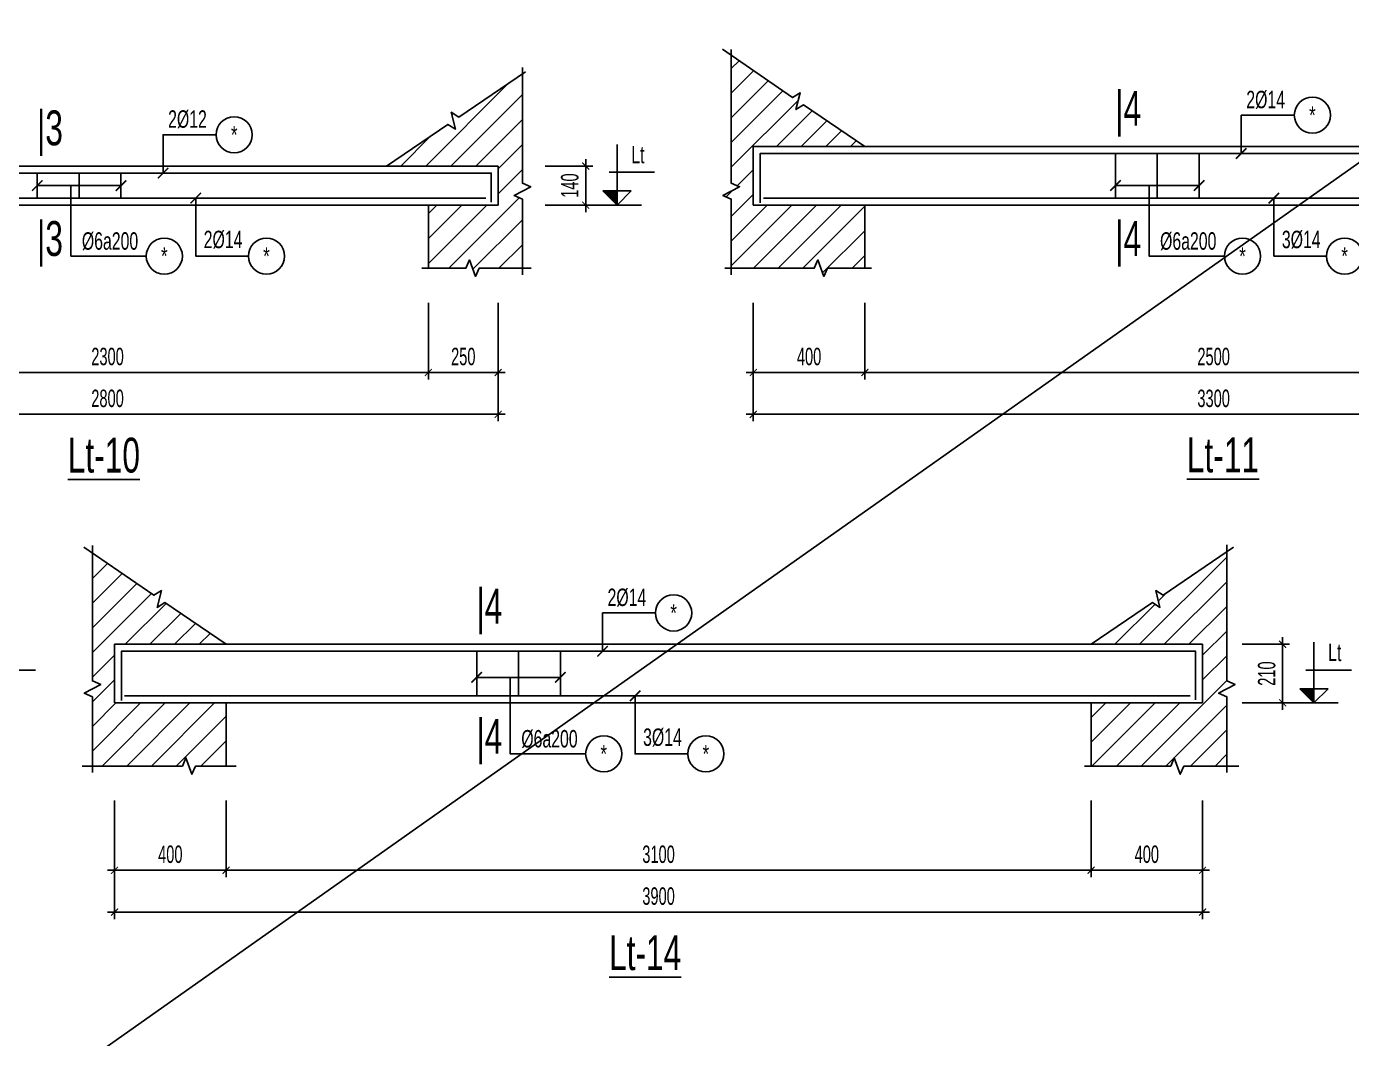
# Model space of a CAD drawing. Header units: millimetres. Extents: x 0 to 23128, y 0 to 16335.
# Drawn here: x 12356 to 17105, y 8960 to 12588 of the extents above; entities that cross this region are included whole.
import ezdxf
from ezdxf.enums import TextEntityAlignment as Align

# ---------------------------------------------------------------- set-up
doc = ezdxf.new("R2010")
doc.units = ezdxf.units.MM
doc.header["$LTSCALE"] = 100
doc.header["$MEASUREMENT"] = 0
doc.header["$PDMODE"] = 2
doc.layers.get('0').update_dxf_attribs({"lineweight": 20})
doc.layers.get('Defpoints').update_dxf_attribs({"color": 40, "lineweight": 20})
for name, color, linetype in [('CDC.02.DIM', 1, 'Continuous'), ('CDC.03.BORDER', 3, 'Continuous'), ('CDC.05.STEEL', 4, 'Continuous'), ('CDC.06.TEXT', 2, 'Continuous'), ('CDC.10.HATCH', 9, 'Continuous'), ('CDC.11.NOTE', 8, 'Continuous'), ('CDC.14.STEELNUM', 9, 'Continuous')]:
    doc.layers.add(name, color=color, linetype=linetype)
doc.layers.add('KCS_Plotter', color=11, linetype='Continuous', plot=False)
doc.styles.add('ARIAL', font='arial.ttf', dxfattribs={"width": 0.6})
doc.dimstyles.new('dim25', dxfattribs={"dimscale": 25, "dimtxt": 2.5, "dimasz": 1, "dimexe": 1, "dimexo": 0, "dimgap": 1, "dimtad": 1, "dimdec": 0, "dimdsep": 46, "dimtxsty": 'ARIAL', "dimblk": 'ARCHTICK', "dimcen": 1, "dimdle": 1, "dimclrd": 1, "dimclre": 1, "dimclrt": 2, "dimadec": 0, "dimazin": 0, "dimtfac": 0.00072, "dimtdec": 0, "dimtix": 1, "dimtmove": 2, "dimatfit": 3, "dimldrblk": 'ARCHTICK', "dimfxl": 1, "dimtolj": 1, "dimarcsym": 0})

# ---------------------------------------------------------------- blocks, each defined once
blk = doc.blocks.new('_ArchTick')
at = {"color": 0, "linetype": 'ByBlock', "const_width": 0.15}
blk.add_lwpolyline([(-0.5, -0.5), (0.5, 0.5)], dxfattribs=at)
blk = doc.blocks.new('*D57')
at = {"layer": 'CDC.02.DIM', "color": 1, "lineweight": -2, "transparency": 16777216}
for p, q in [((13796.4, 11597.7), (13796.4, 11322.7)), ((14046.4, 11597.7), (14046.4, 11322.7)), ((14071.4, 11347.7), (13771.4, 11347.7))]:
    blk.add_line(p, q, dxfattribs=at)
at = {"layer": 'Defpoints', "color": 0, "transparency": 16777216}
for p in [(13796.4, 11597.7), (14046.4, 11597.7), (13796.4, 11347.7)]:
    blk.add_point(p, dxfattribs=at)
at = {"layer": 'CDC.02.DIM', "color": 1, "lineweight": -2, "transparency": 16777216, "xscale": 25, "yscale": 25, "zscale": 25, "rotation": 180}
blk.add_blockref('_ArchTick', (13796.4, 11347.7), dxfattribs=at)
at = {"layer": 'CDC.02.DIM', "color": 1, "lineweight": -2, "transparency": 16777216, "xscale": 25, "yscale": 25, "zscale": 25}
blk.add_blockref('_ArchTick', (14046.4, 11347.7), dxfattribs=at)
at = {"layer": 'CDC.02.DIM', "color": 2, "transparency": 16777216, "insert": (13921.4, 11404.6), "char_height": 62.5, "attachment_point": 5, "style": 'ARIAL'}
blk.add_mtext('\\A1;250', dxfattribs=at)
blk = doc.blocks.new('*D58')
at = {"layer": 'CDC.02.DIM', "color": 1, "lineweight": -2, "transparency": 16777216}
for p, q in [((11496.4, 11597.7), (11496.4, 11322.7)), ((13796.4, 11597.7), (13796.4, 11322.7)), ((13821.4, 11347.7), (11471.4, 11347.7))]:
    blk.add_line(p, q, dxfattribs=at)
at = {"layer": 'Defpoints', "color": 0, "transparency": 16777216}
for p in [(11496.4, 11597.7), (13796.4, 11597.7), (11496.4, 11347.7)]:
    blk.add_point(p, dxfattribs=at)
at = {"layer": 'CDC.02.DIM', "color": 1, "lineweight": -2, "transparency": 16777216, "xscale": 25, "yscale": 25, "zscale": 25, "rotation": 180}
blk.add_blockref('_ArchTick', (11496.4, 11347.7), dxfattribs=at)
at = {"layer": 'CDC.02.DIM', "color": 1, "lineweight": -2, "transparency": 16777216, "xscale": 25, "yscale": 25, "zscale": 25}
blk.add_blockref('_ArchTick', (13796.4, 11347.7), dxfattribs=at)
at = {"layer": 'CDC.02.DIM', "color": 2, "transparency": 16777216, "insert": (12646.4, 11404.6), "char_height": 62.5, "attachment_point": 5, "style": 'ARIAL'}
blk.add_mtext('\\A1;2300', dxfattribs=at)
blk = doc.blocks.new('*D59')
at = {"layer": 'CDC.02.DIM', "color": 1, "lineweight": -2, "transparency": 16777216}
for p, q in [((11246.4, 11597.7), (11246.4, 11172.7)), ((14046.4, 11597.7), (14046.4, 11172.7)), ((14071.4, 11197.7), (11221.4, 11197.7))]:
    blk.add_line(p, q, dxfattribs=at)
at = {"layer": 'Defpoints', "color": 0, "transparency": 16777216}
for p in [(11246.4, 11597.7), (14046.4, 11597.7), (11246.4, 11197.7)]:
    blk.add_point(p, dxfattribs=at)
at = {"layer": 'CDC.02.DIM', "color": 1, "lineweight": -2, "transparency": 16777216, "xscale": 25, "yscale": 25, "zscale": 25, "rotation": 180}
blk.add_blockref('_ArchTick', (11246.4, 11197.7), dxfattribs=at)
at = {"layer": 'CDC.02.DIM', "color": 1, "lineweight": -2, "transparency": 16777216, "xscale": 25, "yscale": 25, "zscale": 25}
blk.add_blockref('_ArchTick', (14046.4, 11197.7), dxfattribs=at)
at = {"layer": 'CDC.02.DIM', "color": 2, "transparency": 16777216, "insert": (12646.4, 11254.6), "char_height": 62.5, "attachment_point": 5, "style": 'ARIAL'}
blk.add_mtext('\\A1;2800', dxfattribs=at)
blk = doc.blocks.new('*D60')
at = {"layer": 'CDC.02.DIM', "color": 1, "lineweight": -2, "transparency": 16777216}
for p, q in [((14360.2, 12112.7), (14360.2, 11922.7)), ((14214.6, 12087.7), (14385.2, 12087.7)), ((14214.6, 11947.7), (14385.2, 11947.7))]:
    blk.add_line(p, q, dxfattribs=at)
at = {"layer": 'Defpoints', "color": 0, "transparency": 16777216}
for p in [(14214.6, 12087.7), (14214.6, 11947.7), (14360.2, 11947.7)]:
    blk.add_point(p, dxfattribs=at)
at = {"layer": 'CDC.02.DIM', "color": 1, "lineweight": -2, "transparency": 16777216, "xscale": 25, "yscale": 25, "zscale": 25}
for p, rotation in [((14360.2, 12087.7), 90), ((14360.2, 11947.7), 270)]:
    blk.add_blockref('_ArchTick', p, dxfattribs=dict(at, rotation=rotation))
at = {"layer": 'CDC.02.DIM', "color": 2, "transparency": 16777216, "insert": (14303.3, 12017.7), "char_height": 62.5, "attachment_point": 5, "rotation": 90, "style": 'ARIAL'}
blk.add_mtext('\\A1;140', dxfattribs=at)
blk = doc.blocks.new('*D61')
at = {"layer": 'CDC.02.DIM', "color": 1, "lineweight": -2, "transparency": 16777216}
for p, q in [((14960.9, 11597.7), (14960.9, 11322.7)), ((15360.9, 11597.7), (15360.9, 11322.7)), ((14935.9, 11347.7), (15385.9, 11347.7))]:
    blk.add_line(p, q, dxfattribs=at)
at = {"layer": 'Defpoints', "color": 0, "transparency": 16777216}
for p in [(14960.9, 11597.7), (15360.9, 11597.7), (15360.9, 11347.7)]:
    blk.add_point(p, dxfattribs=at)
at = {"layer": 'CDC.02.DIM', "color": 1, "lineweight": -2, "transparency": 16777216, "xscale": 25, "yscale": 25, "zscale": 25, "rotation": 180}
blk.add_blockref('_ArchTick', (14960.9, 11347.7), dxfattribs=at)
at = {"layer": 'CDC.02.DIM', "color": 1, "lineweight": -2, "transparency": 16777216, "xscale": 25, "yscale": 25, "zscale": 25}
blk.add_blockref('_ArchTick', (15360.9, 11347.7), dxfattribs=at)
at = {"layer": 'CDC.02.DIM', "color": 2, "transparency": 16777216, "insert": (15160.9, 11404.6), "char_height": 62.5, "attachment_point": 5, "style": 'ARIAL'}
blk.add_mtext('\\A1;400', dxfattribs=at)
blk = doc.blocks.new('*D63')
at = {"layer": 'CDC.02.DIM', "color": 1, "lineweight": -2, "transparency": 16777216}
for p, q in [((15360.9, 11597.7), (15360.9, 11322.7)), ((17860.9, 11597.7), (17860.9, 11322.7)), ((17885.9, 11347.7), (15335.9, 11347.7))]:
    blk.add_line(p, q, dxfattribs=at)
at = {"layer": 'Defpoints', "color": 0, "transparency": 16777216}
for p in [(15360.9, 11597.7), (17860.9, 11597.7), (15360.9, 11347.7)]:
    blk.add_point(p, dxfattribs=at)
at = {"layer": 'CDC.02.DIM', "color": 1, "lineweight": -2, "transparency": 16777216, "xscale": 25, "yscale": 25, "zscale": 25, "rotation": 180}
blk.add_blockref('_ArchTick', (15360.9, 11347.7), dxfattribs=at)
at = {"layer": 'CDC.02.DIM', "color": 1, "lineweight": -2, "transparency": 16777216, "xscale": 25, "yscale": 25, "zscale": 25}
blk.add_blockref('_ArchTick', (17860.9, 11347.7), dxfattribs=at)
at = {"layer": 'CDC.02.DIM', "color": 2, "transparency": 16777216, "insert": (16610.9, 11404.6), "char_height": 62.5, "attachment_point": 5, "style": 'ARIAL'}
blk.add_mtext('\\A1;2500', dxfattribs=at)
blk = doc.blocks.new('*D64')
at = {"layer": 'CDC.02.DIM', "color": 1, "lineweight": -2, "transparency": 16777216}
for p, q in [((14960.9, 11597.7), (14960.9, 11172.7)), ((18260.9, 11597.7), (18260.9, 11172.7)), ((18285.9, 11197.7), (14935.9, 11197.7))]:
    blk.add_line(p, q, dxfattribs=at)
at = {"layer": 'Defpoints', "color": 0, "transparency": 16777216}
for p in [(14960.9, 11597.7), (18260.9, 11597.7), (14960.9, 11197.7)]:
    blk.add_point(p, dxfattribs=at)
at = {"layer": 'CDC.02.DIM', "color": 1, "lineweight": -2, "transparency": 16777216, "xscale": 25, "yscale": 25, "zscale": 25, "rotation": 180}
blk.add_blockref('_ArchTick', (14960.9, 11197.7), dxfattribs=at)
at = {"layer": 'CDC.02.DIM', "color": 1, "lineweight": -2, "transparency": 16777216, "xscale": 25, "yscale": 25, "zscale": 25}
blk.add_blockref('_ArchTick', (18260.9, 11197.7), dxfattribs=at)
at = {"layer": 'CDC.02.DIM', "color": 2, "transparency": 16777216, "insert": (16610.9, 11254.6), "char_height": 62.5, "attachment_point": 5, "style": 'ARIAL'}
blk.add_mtext('\\A1;3300', dxfattribs=at)
blk = doc.blocks.new('*D81')
at = {"layer": 'CDC.02.DIM', "color": 1, "lineweight": -2, "transparency": 16777216}
for p, q in [((12671.4, 9813.4), (12671.4, 9538.4)), ((13071.4, 9813.4), (13071.4, 9538.4)), ((12646.4, 9563.4), (13096.4, 9563.4))]:
    blk.add_line(p, q, dxfattribs=at)
at = {"layer": 'Defpoints', "color": 0, "transparency": 16777216}
for p in [(12671.4, 9813.4), (13071.4, 9813.4), (13071.4, 9563.4)]:
    blk.add_point(p, dxfattribs=at)
at = {"layer": 'CDC.02.DIM', "color": 1, "lineweight": -2, "transparency": 16777216, "xscale": 25, "yscale": 25, "zscale": 25, "rotation": 180}
blk.add_blockref('_ArchTick', (12671.4, 9563.4), dxfattribs=at)
at = {"layer": 'CDC.02.DIM', "color": 1, "lineweight": -2, "transparency": 16777216, "xscale": 25, "yscale": 25, "zscale": 25}
blk.add_blockref('_ArchTick', (13071.4, 9563.4), dxfattribs=at)
at = {"layer": 'CDC.02.DIM', "color": 2, "transparency": 16777216, "insert": (12871.4, 9620.4), "char_height": 62.5, "attachment_point": 5, "style": 'ARIAL'}
blk.add_mtext('\\A1;400', dxfattribs=at)
blk = doc.blocks.new('*D82')
at = {"layer": 'CDC.02.DIM', "color": 1, "lineweight": -2, "transparency": 16777216}
for p, q in [((16171.4, 9813.4), (16171.4, 9538.4)), ((16571.4, 9813.4), (16571.4, 9538.4)), ((16596.4, 9563.4), (16146.4, 9563.4))]:
    blk.add_line(p, q, dxfattribs=at)
at = {"layer": 'Defpoints', "color": 0, "transparency": 16777216}
for p in [(16171.4, 9813.4), (16571.4, 9813.4), (16171.4, 9563.4)]:
    blk.add_point(p, dxfattribs=at)
at = {"layer": 'CDC.02.DIM', "color": 1, "lineweight": -2, "transparency": 16777216, "xscale": 25, "yscale": 25, "zscale": 25, "rotation": 180}
blk.add_blockref('_ArchTick', (16171.4, 9563.4), dxfattribs=at)
at = {"layer": 'CDC.02.DIM', "color": 1, "lineweight": -2, "transparency": 16777216, "xscale": 25, "yscale": 25, "zscale": 25}
blk.add_blockref('_ArchTick', (16571.4, 9563.4), dxfattribs=at)
at = {"layer": 'CDC.02.DIM', "color": 2, "transparency": 16777216, "insert": (16371.4, 9620.4), "char_height": 62.5, "attachment_point": 5, "style": 'ARIAL'}
blk.add_mtext('\\A1;400', dxfattribs=at)
blk = doc.blocks.new('*D83')
at = {"layer": 'CDC.02.DIM', "color": 1, "lineweight": -2, "transparency": 16777216}
for p, q in [((13071.4, 9813.4), (13071.4, 9538.4)), ((16171.4, 9813.4), (16171.4, 9538.4)), ((16196.4, 9563.4), (13046.4, 9563.4))]:
    blk.add_line(p, q, dxfattribs=at)
at = {"layer": 'Defpoints', "color": 0, "transparency": 16777216}
for p in [(13071.4, 9813.4), (16171.4, 9813.4), (13071.4, 9563.4)]:
    blk.add_point(p, dxfattribs=at)
at = {"layer": 'CDC.02.DIM', "color": 1, "lineweight": -2, "transparency": 16777216, "xscale": 25, "yscale": 25, "zscale": 25, "rotation": 180}
blk.add_blockref('_ArchTick', (13071.4, 9563.4), dxfattribs=at)
at = {"layer": 'CDC.02.DIM', "color": 1, "lineweight": -2, "transparency": 16777216, "xscale": 25, "yscale": 25, "zscale": 25}
blk.add_blockref('_ArchTick', (16171.4, 9563.4), dxfattribs=at)
at = {"layer": 'CDC.02.DIM', "color": 2, "transparency": 16777216, "insert": (14621.4, 9620.4), "char_height": 62.5, "attachment_point": 5, "style": 'ARIAL'}
blk.add_mtext('\\A1;3100', dxfattribs=at)
blk = doc.blocks.new('*D84')
at = {"layer": 'CDC.02.DIM', "color": 1, "lineweight": -2, "transparency": 16777216}
for p, q in [((12671.4, 9813.4), (12671.4, 9388.4)), ((16571.4, 9813.4), (16571.4, 9388.4)), ((16596.4, 9413.4), (12646.4, 9413.4))]:
    blk.add_line(p, q, dxfattribs=at)
at = {"layer": 'Defpoints', "color": 0, "transparency": 16777216}
for p in [(12671.4, 9813.4), (16571.4, 9813.4), (12671.4, 9413.4)]:
    blk.add_point(p, dxfattribs=at)
at = {"layer": 'CDC.02.DIM', "color": 1, "lineweight": -2, "transparency": 16777216, "xscale": 25, "yscale": 25, "zscale": 25, "rotation": 180}
blk.add_blockref('_ArchTick', (12671.4, 9413.4), dxfattribs=at)
at = {"layer": 'CDC.02.DIM', "color": 1, "lineweight": -2, "transparency": 16777216, "xscale": 25, "yscale": 25, "zscale": 25}
blk.add_blockref('_ArchTick', (16571.4, 9413.4), dxfattribs=at)
at = {"layer": 'CDC.02.DIM', "color": 2, "transparency": 16777216, "insert": (14621.4, 9470.4), "char_height": 62.5, "attachment_point": 5, "style": 'ARIAL'}
blk.add_mtext('\\A1;3900', dxfattribs=at)
blk = doc.blocks.new('*D85')
at = {"layer": 'CDC.02.DIM', "color": 1, "lineweight": -2, "transparency": 16777216}
for p, q in [((16712.6, 10373.4), (16883.2, 10373.4)), ((16858.2, 10398.4), (16858.2, 10138.4)), ((16712.6, 10163.4), (16883.2, 10163.4))]:
    blk.add_line(p, q, dxfattribs=at)
at = {"layer": 'Defpoints', "color": 0, "transparency": 16777216}
for p in [(16712.6, 10373.4), (16712.6, 10163.4), (16858.2, 10163.4)]:
    blk.add_point(p, dxfattribs=at)
at = {"layer": 'CDC.02.DIM', "color": 1, "lineweight": -2, "transparency": 16777216, "xscale": 25, "yscale": 25, "zscale": 25}
for p, rotation in [((16858.2, 10373.4), 90), ((16858.2, 10163.4), 270)]:
    blk.add_blockref('_ArchTick', p, dxfattribs=dict(at, rotation=rotation))
at = {"layer": 'CDC.02.DIM', "color": 2, "transparency": 16777216, "insert": (16801.3, 10268.4), "char_height": 62.5, "attachment_point": 5, "rotation": 90, "style": 'ARIAL'}
blk.add_mtext('\\A1;210', dxfattribs=at)

msp = doc.modelspace()

# ---------------------------------------------------------------- hatches: boundary and pattern name
at = {"layer": 'CDC.10.HATCH'}
h = msp.add_hatch(dxfattribs=at)
h.set_pattern_fill('ANSI31', color=256, scale=500, style=0)
h.set_pattern_definition([(45, (-11140206.626, -2720213.9), (-44.19417382, 44.19417382), [])])
h.paths.add_polyline_path([(15140.8, 12307), (15113.8, 12289.9), (15129.1, 12350.5), (15102, 12333.3), (14881.9, 12484.5), (14881.9, 12026.3), (14911.5, 12013.5), (14852.3, 11981.9), (14881.9, 11969.1), (14881.9, 11721.4), (15179.7, 11721.4), (15192.5, 11751), (15214.1, 11691.8), (15226.9, 11721.4), (15360.9, 11721.4), (15360.9, 11947.7), (14960.9, 11947.7), (14960.9, 12157.7), (15360.9, 12157.7)])
h = msp.add_hatch(dxfattribs=at)
h.set_pattern_fill('ANSI31', color=256, scale=20, style=0)
h.set_pattern_definition([(45, (-52137.44, 7947.55), (-44.90128, 44.90128), [])])
h.paths.add_polyline_path([(14133.4, 12418), (13905.4, 12263.3), (13878.3, 12280.5), (13893.6, 12219.9), (13866.6, 12237), (13646.4, 12087.7), (14046.4, 12087.7), (14046.4, 11947.7), (13796.4, 11947.7), (13796.4, 11721.4), (13930.6, 11721.4), (13943.5, 11751), (13965, 11691.8), (13977.9, 11721.4), (14133.4, 11721.4), (14133.4, 11969.1), (14103.8, 11981.9), (14163, 12013.5), (14133.4, 12026.3)])
h = msp.add_hatch(dxfattribs=at)
h.set_pattern_fill('ANSI31', color=256, scale=500, style=0)
h.set_pattern_definition([(45, (12817.12, 10303.867), (-44.194, 44.194), [])])
h.paths.add_polyline_path([(13071.4, 10163.4), (12671.4, 10163.4), (12671.4, 10373.4), (13071.4, 10373.4), (12851.3, 10522.7), (12824.3, 10505.6), (12839.6, 10566.2), (12812.5, 10549), (12592.4, 10700.2), (12592.4, 10242.1), (12622, 10229.2), (12562.8, 10197.7), (12592.4, 10184.8), (12592.4, 9937.1), (12914.6, 9937.1), (12927.4, 9966.7), (12949, 9907.5), (12961.8, 9937.1), (13071.4, 9937.1)])
h = msp.add_hatch(dxfattribs=at)
h.set_pattern_fill('ANSI31', color=256, scale=500, style=0)
h.set_pattern_definition([(45, (-11134599.126, -2718664.54), (-44.19417382, 44.19417382), [])])
h.paths.add_polyline_path([(16658.4, 10184.8), (16628.8, 10197.7), (16688, 10229.2), (16658.4, 10242.1), (16658.4, 10705.6), (16430.4, 10549), (16403.3, 10566.2), (16418.6, 10505.6), (16391.6, 10522.7), (16171.4, 10373.4), (16571.4, 10373.4), (16571.4, 10163.4), (16171.4, 10163.4), (16171.4, 9937.1), (16457.1, 9937.1), (16470, 9966.7), (16491.5, 9907.5), (16504.4, 9937.1), (16658.4, 9937.1)])

# ---------------------------------------------------------------- linework, layer by layer
at = {"layer": 'CDC.02.DIM'}
for p, q in [((14472.5, 11947.7), (14472.5, 12164.8)), ((14607, 12065.4), (14443.8, 12065.4)), ((14472.5, 11947.7), (14421.8, 11998.4)), ((14523.3, 11998.4), (14421.8, 11998.4)), ((14472.5, 11947.7), (14523.3, 11998.4)), ((14559.8, 11947.7), (14385.2, 11947.7)), ((16970.5, 10163.4), (16970.5, 10380.5)), ((12388, 10281.1), (12224.8, 10281.1)), ((17105, 10281.1), (16941.8, 10281.1)), ((16970.5, 10163.4), (16919.8, 10214.2)), ((17021.3, 10214.2), (16919.8, 10214.2)), ((16970.5, 10163.4), (17021.3, 10214.2)), ((17057.8, 10163.4), (16883.2, 10163.4))]:
    msp.add_line(p, q, dxfattribs=at)
for points in [[(14421.8, 11998.4), (14472.5, 11947.7), (14472.5, 11998.4)], [(16919.8, 10214.2), (16970.5, 10163.4), (16970.5, 10214.2)]]:
    msp.add_solid(points, dxfattribs=at)
at = {"layer": 'CDC.03.BORDER'}
for p, q in [((14960.9, 12157.7), (18260.9, 12157.7)), ((14960.9, 12157.7), (14960.9, 11947.7)), ((11246.4, 12087.7), (14046.4, 12087.7)), ((14046.4, 12087.7), (14046.4, 11947.7)), ((11246.4, 11947.7), (14046.4, 11947.7)), ((13796.4, 11947.7), (13796.4, 11721.4)), ((14960.9, 11947.7), (18260.9, 11947.7)), ((15360.9, 11947.7), (15360.9, 11721.4)), ((12671.4, 10373.4), (16571.4, 10373.4)), ((12671.4, 10373.4), (12671.4, 10163.4)), ((16571.4, 10373.4), (16571.4, 10163.4)), ((12671.4, 10163.4), (16571.4, 10163.4)), ((13071.4, 10163.4), (13071.4, 9937.1)), ((16171.4, 10163.4), (16171.4, 9937.1))]:
    msp.add_line(p, q, dxfattribs=at)
at = {"layer": 'CDC.05.STEEL'}
for p, q in [((16259.1, 12132.7), (16259.1, 11972.7)), ((16409.1, 12132.7), (16409.1, 11972.7)), ((16559.1, 12132.7), (16559.1, 11972.7)), ((12394.6, 12062.7), (12394.6, 11972.7)), ((12544.6, 12062.7), (12544.6, 11972.7)), ((12694.6, 12062.7), (12694.6, 11972.7)), ((14002.2, 11972.7), (11282.7, 11972.7)), ((18216.7, 11972.7), (14997.2, 11972.7)), ((13969.6, 10348.4), (13969.6, 10188.4)), ((14119.6, 10348.4), (14119.6, 10188.4)), ((14269.6, 10348.4), (14269.6, 10188.4)), ((16527.2, 10188.4), (12707.7, 10188.4))]:
    msp.add_line(p, q, dxfattribs=at)
for points in [[(14985.9, 11956.3), (14985.9, 12132.7), (18235.9, 12132.7), (18235.9, 11958.5)], [(11271.4, 11956.3), (11271.4, 12062.7), (14021.4, 12062.7), (14021.4, 11958.5)], [(12696.4, 10172.1), (12696.4, 10348.4), (16546.4, 10348.4), (16546.4, 10174.3)]]:
    msp.add_lwpolyline(points, dxfattribs=at)
at = {"layer": 'CDC.11.NOTE'}
for p, q in [((12694.6, 12017.7), (12394.6, 12017.7)), ((16559.1, 12017.7), (16259.1, 12017.7)), ((14269.6, 10254.9), (13969.6, 10254.9))]:
    msp.add_line(p, q, dxfattribs=at)
for points in [[(15360.9, 12157.7), (15140.8, 12307), (15113.8, 12289.9), (15129.1, 12350.5), (15102, 12333.3), (14850.4, 12506.1)], [(14881.9, 12505.6), (14881.9, 12026.3), (14911.5, 12013.5), (14852.3, 11981.9), (14881.9, 11969.1), (14881.9, 11697.8)], [(13646.4, 12087.7), (13866.6, 12237), (13893.6, 12219.9), (13878.3, 12280.5), (13905.4, 12263.3), (14144.9, 12425.8)], [(14133.4, 12441), (14133.4, 12026.3), (14163, 12013.5), (14103.8, 11981.9), (14133.4, 11969.1), (14133.4, 11697.8)], [(16900.1, 12269.9), (16710, 12269.9), (16710, 12132.7)], [(13035.6, 12199.9), (12845.5, 12199.9), (12845.5, 12062.7)], [(12785.1, 11764.9), (12515, 11764.9), (12515, 12017.7)], [(16649.6, 11764.9), (16379.5, 11764.9), (16379.5, 12017.7)], [(13151.2, 11764.9), (12962.3, 11764.9), (12962.3, 11972.7)], [(17015.7, 11764.9), (16826.8, 11764.9), (16826.8, 11972.7)], [(13772.8, 11721.4), (13930.6, 11721.4), (13943.5, 11751), (13965, 11691.8), (13977.9, 11721.4), (14165.3, 11721.4)], [(14859.2, 11721.4), (15179.7, 11721.4), (15192.5, 11751), (15214.1, 11691.8), (15226.9, 11721.4), (15384.6, 11721.4)], [(13071.4, 10373.4), (12851.3, 10522.7), (12824.3, 10505.6), (12839.6, 10566.2), (12812.5, 10549), (12560.9, 10721.8)], [(12592.4, 10727), (12592.4, 10242.1), (12622, 10229.2), (12562.8, 10197.7), (12592.4, 10184.8), (12592.4, 9913.5)], [(16171.4, 10373.4), (16391.6, 10522.7), (16418.6, 10505.6), (16403.3, 10566.2), (16430.4, 10549), (16682, 10721.8)], [(16658.4, 10730), (16658.4, 10242.1), (16688, 10229.2), (16628.8, 10197.7), (16658.4, 10184.8), (16658.4, 9913.5)], [(14610.6, 10485.6), (14420.5, 10485.6), (14420.5, 10348.4)], [(14360.1, 9980.6), (14090, 9980.6), (14090, 10254.9)], [(14726.2, 9980.6), (14537.3, 9980.6), (14537.3, 10188.4)], [(12554.9, 9937.1), (12914.6, 9937.1), (12927.4, 9966.7), (12949, 9907.5), (12961.8, 9937.1), (13107.3, 9937.1)], [(16147.8, 9937.1), (16457.1, 9937.1), (16470, 9966.7), (16491.5, 9907.5), (16504.4, 9937.1), (16701.4, 9937.1)]]:
    msp.add_lwpolyline(points, dxfattribs=at)
at = {"layer": 'CDC.14.STEELNUM'}
for centre in [(16964.9, 12269.9, 0), (13100.4, 12199.9, 0), (12849.9, 11764.9, 0), (13216, 11764.9, 0), (16714.4, 11764.9, 0), (17080.5, 11764.9, 0), (14675.4, 10485.6, 0), (14424.9, 9980.6, 0), (14791, 9980.6, 0)]:
    msp.add_circle(centre, 64.8, dxfattribs=at)
at = {"layer": 'KCS_Plotter'}
msp.add_line((0, 0), (23127.5, 16335), dxfattribs=at)

# ---------------------------------------------------------------- block references
at = {"layer": 'CDC.11.NOTE', "xscale": 37.5, "yscale": 37.5, "zscale": 37.5}
for p in [(16710, 12132.7), (12845.5, 12062.7), (12394.6, 12017.7), (12694.6, 12017.7), (16259.1, 12017.7), (16559.1, 12017.7), (12962.3, 11972.7), (16826.8, 11972.7), (14420.5, 10348.4), (13969.6, 10254.9), (14269.6, 10254.9), (14537.3, 10188.4)]:
    msp.add_blockref('_ArchTick', p, dxfattribs=at)

# ---------------------------------------------------------------- texts
at = {"layer": 'CDC.02.DIM', "style": 'ARIAL', "width": 0.65}
for p in [(14547.1, 12128.4), (17045.1, 10344.1)]:
    msp.add_text('Lt', height=62.5, dxfattribs=at).set_placement(p, align=Align.MIDDLE)
at = {"layer": 'CDC.06.TEXT', "style": 'ARIAL', "width": 0.65}
for s, height, p in [('|4', 125, (16304.7, 12278.6)), ('2%%C14', 62.5, (16797.4, 12326.3)), ('|3', 125, (12440.2, 12208.6)), ('2%%C12', 62.5, (12932.9, 12256.3)), ('|3', 125, (12440.2, 11812)), ('|4', 125, (16304.7, 11812)), ('%%C6a200', 62.5, (12655.3, 11819.1)), ('2%%C14', 62.5, (13060.4, 11824.7)), ('%%C6a200', 62.5, (16519.8, 11819.1)), ('3%%C14', 62.5, (16924.9, 11824.7)), ('%%ULt-10', 125, (12633.3, 11051.5)), ('%%ULt-11', 125, (16644.3, 11051.5)), ('|4', 125, (14015.2, 10494.4)), ('2%%C14', 62.5, (14507.9, 10542)), ('|4', 125, (14015.2, 10027.7)), ('%%C6a200', 62.5, (14230.3, 10034.9)), ('3%%C14', 62.5, (14635.4, 10040.5)), ('%%ULt-14', 125, (14573.3, 9267.2))]:
    msp.add_text(s, height=height, dxfattribs=at).set_placement(p, align=Align.MIDDLE)
at = {"layer": 'CDC.14.STEELNUM', "style": 'ARIAL', "width": 0.7}
for p in [(16964.9, 12269.9, 0), (13100.4, 12199.9, 0), (12849.9, 11764.9, 0), (13216, 11764.9, 0), (16714.4, 11764.9, 0), (17080.5, 11764.9, 0), (14675.4, 10485.6, 0), (14424.9, 9980.6, 0), (14791, 9980.6, 0)]:
    msp.add_text('*', height=62.5, dxfattribs=at).set_placement(p, align=Align.MIDDLE_CENTER)

# ---------------------------------------------------------------- dimensions: what is measured, and where the dimension line sits
at = {"layer": 'CDC.02.DIM'}
for base, p1, p2, angle, picture, middle in [((14360.2, 11947.7), (14214.6, 12087.7), (14214.6, 11947.7), 90, '*D60', (14303.3, 12017.7)), ((15360.9, 11347.7), (14960.9, 11597.7), (15360.9, 11597.7), 180, '*D61', (15160.9, 11404.6)), ((16858.2, 10163.4), (16712.6, 10373.4), (16712.6, 10163.4), 90, '*D85', (16801.3, 10268.4)), ((13071.4, 9563.4), (12671.4, 9813.4), (13071.4, 9813.4), 180, '*D81', (12871.4, 9620.4))]:
    dim = msp.add_linear_dim(base=base, p1=p1, p2=p2, angle=angle, dimstyle='dim25', dxfattribs=at)
    dim.commit()
    dim.dimension.update_dxf_attribs({"geometry": picture, "text_midpoint": middle})
for base, p1, p2, picture, middle in [((11246.4, 11197.7), (14046.4, 11597.7), (11246.4, 11597.7), '*D59', (12646.4, 11254.6)), ((11496.4, 11347.7), (13796.4, 11597.7), (11496.4, 11597.7), '*D58', (12646.4, 11404.6)), ((13796.4, 11347.7), (14046.4, 11597.7), (13796.4, 11597.7), '*D57', (13921.4, 11404.6)), ((14960.9, 11197.7), (18260.9, 11597.7), (14960.9, 11597.7), '*D64', (16610.9, 11254.6)), ((15360.9, 11347.7), (17860.9, 11597.7), (15360.9, 11597.7), '*D63', (16610.9, 11404.6)), ((12671.4, 9413.4), (16571.4, 9813.4), (12671.4, 9813.4), '*D84', (14621.4, 9470.4)), ((13071.4, 9563.4), (16171.4, 9813.4), (13071.4, 9813.4), '*D83', (14621.4, 9620.4)), ((16171.4, 9563.4), (16571.4, 9813.4), (16171.4, 9813.4), '*D82', (16371.4, 9620.4))]:
    dim = msp.add_linear_dim(base=base, p1=p1, p2=p2, dimstyle='dim25', dxfattribs=at)
    dim.commit()
    dim.dimension.update_dxf_attribs({"geometry": picture, "text_midpoint": middle})

doc.saveas('drawing.dxf')
